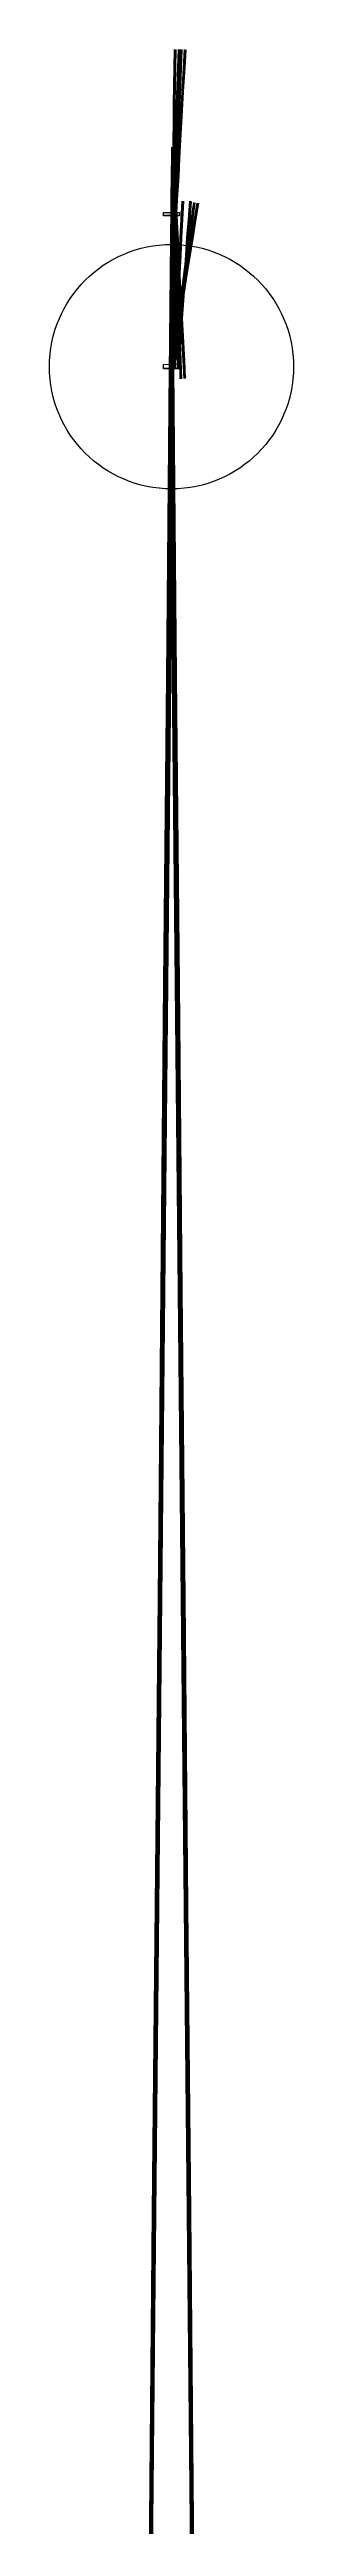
# Model space of a CAD drawing. Header units: millimetres. Extents: x -29796 to 3026657, y -20226 to 3023372.
# Drawn here: x -28259 to -26759, y 13300 to 28496 of the extents above; entities that cross this region are included whole.
import ezdxf

# ---------------------------------------------------------------- set-up
doc = ezdxf.new("R2010")
doc.units = ezdxf.units.MM
for name, color, linetype in [('input_beam', 255, 'Continuous'), ('input_beam_width', 255, 'Continuous'), ('main_beam', 1, 'Continuous'), ('main_beam_width', 6, 'Continuous'), ('Mirrors', 255, 'Continuous'), ('stray_beam', 3, 'Continuous'), ('stray_beam_width', 4, 'Continuous'), ('text', 255, 'Continuous'), ('Vacuum', 255, 'Continuous')]:
    doc.layers.add(name, color=color, linetype=linetype)

msp = doc.modelspace()

# ---------------------------------------------------------------- linework, layer by layer
at = {"layer": 'input_beam'}
for p, q in [((-27500, 27496), (-27494, 27896)), ((-27509, 26566), (-27500, 27476)), ((-27500, 27476), (-27500, 27496)), ((-27509, 26566), (-27509, 26596)), ((-27509, 26536), (-27759, 137)), ((-27509, 26536), (-27509, 26566)), ((-27259, 137), (-27509, 26536))]:
    msp.add_line(p, q, dxfattribs=at)
at = {"layer": 'input_beam_width'}
for points in [[(-27512, 27496), (-27512, 27540), (-27511, 27585), (-27511, 27629), (-27510, 27674), (-27509, 27718), (-27509, 27762), (-27508, 27807), (-27508, 27851), (-27507, 27896)], [(-27487, 27496), (-27487, 27540), (-27486, 27585), (-27485, 27629), (-27485, 27673), (-27484, 27718), (-27484, 27762), (-27483, 27807), (-27482, 27851), (-27482, 27896)], [(-27521, 26565), (-27520, 26666), (-27519, 26767), (-27518, 26869), (-27517, 26970), (-27516, 27071), (-27515, 27172), (-27514, 27273), (-27513, 27374), (-27512, 27476)], [(-27512, 27476), (-27512, 27478), (-27512, 27480), (-27512, 27482), (-27512, 27485), (-27512, 27487), (-27512, 27489), (-27512, 27491), (-27512, 27493), (-27512, 27496)], [(-27497, 26566), (-27496, 26667), (-27495, 26768), (-27494, 26869), (-27493, 26970), (-27492, 27071), (-27491, 27172), (-27490, 27274), (-27489, 27375), (-27487, 27476)], [(-27487, 27476), (-27487, 27478), (-27487, 27480), (-27487, 27482), (-27487, 27485), (-27487, 27487), (-27487, 27489), (-27487, 27491), (-27487, 27494), (-27487, 27496)], [(-27521, 26565), (-27521, 26568), (-27521, 26572), (-27521, 26575), (-27521, 26579), (-27521, 26582), (-27521, 26585), (-27521, 26589), (-27521, 26592), (-27521, 26596)], [(-27497, 26566), (-27497, 26569), (-27497, 26573), (-27497, 26576), (-27497, 26579), (-27497, 26582), (-27497, 26586), (-27497, 26589), (-27497, 26592), (-27497, 26595)], [(-27521, 26536), (-27538, 24650), (-27556, 22765), (-27573, 20880), (-27590, 18995), (-27608, 17110), (-27625, 15225), (-27642, 13339), (-27660, 11454), (-27677, 9569), (-27695, 7684), (-27712, 5799), (-27730, 3914), (-27748, 2029), (-27765, 143)], [(-27497, 26536), (-27515, 24650), (-27534, 22763), (-27552, 20877), (-27571, 18991), (-27589, 17105), (-27607, 15219), (-27626, 13333), (-27644, 11447), (-27662, 9561), (-27681, 7675), (-27699, 5789), (-27717, 3903), (-27735, 2017), (-27753, 130)], [(-27521, 26536), (-27521, 26539), (-27521, 26542), (-27521, 26545), (-27521, 26549), (-27521, 26552), (-27521, 26555), (-27521, 26559), (-27521, 26562), (-27521, 26565)], [(-27265, 131), (-27283, 2017), (-27301, 3903), (-27319, 5789), (-27338, 7675), (-27356, 9561), (-27374, 11447), (-27392, 13333), (-27411, 15219), (-27429, 17105), (-27447, 18991), (-27466, 20877), (-27484, 22763), (-27503, 24650), (-27521, 26536)], [(-27497, 26536), (-27497, 26539), (-27497, 26542), (-27497, 26546), (-27497, 26549), (-27497, 26553), (-27497, 26556), (-27497, 26559), (-27497, 26563), (-27497, 26566)], [(-27253, 143), (-27270, 2029), (-27288, 3914), (-27306, 5799), (-27323, 7684), (-27341, 9569), (-27358, 11454), (-27376, 13340), (-27393, 15225), (-27411, 17110), (-27428, 18995), (-27445, 20880), (-27462, 22765), (-27480, 24650), (-27497, 26536)]]:
    msp.add_lwpolyline(points, dxfattribs=at)
at = {"layer": 'main_beam'}
for p, q in [((-27509, 26536), (-27759, 137)), ((-27759, 137), (-27509, 26536)), ((-27259, 137), (-27509, 26536)), ((-27509, 26536), (-27259, 137))]:
    msp.add_line(p, q, dxfattribs=at)
at = {"layer": 'main_beam_width'}
for points in [[(-27521, 26536), (-27538, 24650), (-27556, 22764), (-27573, 20879), (-27590, 18993), (-27608, 17108), (-27625, 15222), (-27642, 13336), (-27660, 11451), (-27677, 9565), (-27695, 7679), (-27712, 5794), (-27730, 3908), (-27748, 2023), (-27765, 137)], [(-27765, 143), (-27748, 2029), (-27730, 3914), (-27712, 5799), (-27695, 7684), (-27677, 9569), (-27660, 11454), (-27642, 13339), (-27625, 15225), (-27608, 17110), (-27590, 18995), (-27573, 20880), (-27556, 22765), (-27538, 24650), (-27521, 26536)], [(-27497, 26536), (-27516, 24650), (-27534, 22764), (-27552, 20879), (-27571, 18993), (-27589, 17108), (-27608, 15222), (-27626, 13336), (-27644, 11451), (-27662, 9565), (-27681, 7679), (-27699, 5794), (-27717, 3908), (-27735, 2022), (-27753, 137)], [(-27753, 130), (-27735, 2017), (-27717, 3903), (-27699, 5789), (-27681, 7675), (-27662, 9561), (-27644, 11447), (-27626, 13333), (-27607, 15219), (-27589, 17105), (-27571, 18991), (-27552, 20877), (-27534, 22763), (-27515, 24650), (-27497, 26536)], [(-27266, 130), (-27283, 2017), (-27301, 3903), (-27319, 5789), (-27338, 7675), (-27356, 9561), (-27374, 11447), (-27392, 13333), (-27411, 15219), (-27429, 17105), (-27447, 18991), (-27466, 20877), (-27484, 22763), (-27503, 24650), (-27521, 26536)], [(-27521, 26536), (-27503, 24650), (-27484, 22764), (-27466, 20879), (-27447, 18993), (-27429, 17108), (-27411, 15222), (-27392, 13336), (-27374, 11451), (-27356, 9565), (-27338, 7679), (-27319, 5794), (-27301, 3908), (-27283, 2023), (-27266, 137)], [(-27253, 143), (-27271, 2029), (-27288, 3914), (-27306, 5799), (-27323, 7684), (-27341, 9569), (-27358, 11454), (-27376, 13339), (-27393, 15225), (-27411, 17110), (-27428, 18995), (-27445, 20880), (-27463, 22765), (-27480, 24650), (-27497, 26536)], [(-27497, 26536), (-27480, 24650), (-27462, 22764), (-27445, 20879), (-27428, 18993), (-27411, 17108), (-27393, 15222), (-27376, 13336), (-27358, 11451), (-27341, 9565), (-27323, 7679), (-27306, 5794), (-27288, 3908), (-27270, 2023), (-27253, 137)]]:
    msp.add_lwpolyline(points, dxfattribs=at)
at = {"layer": 'Mirrors'}
for p, q in [((-27559, 27495), (-27459, 27496)), ((-27559, 27476), (-27559, 27495)), ((-27459, 27478), (-27559, 27478)), ((-27459, 27476), (-27559, 27476)), ((-27459, 27496), (-27459, 27476)), ((-27559, 26563), (-27459, 26568)), ((-27559, 26536), (-27559, 26563)), ((-27459, 26539), (-27559, 26539)), ((-27459, 26568), (-27459, 26536))]:
    msp.add_line(p, q, dxfattribs=at)
msp.add_lwpolyline([(-27459, 26536), (-27461, 26536), (-27462, 26536), (-27464, 26536), (-27466, 26536), (-27468, 26536), (-27469, 26536), (-27471, 26536), (-27473, 26536), (-27475, 26536), (-27476, 26536), (-27478, 26536), (-27480, 26536), (-27481, 26536), (-27483, 26536), (-27485, 26536), (-27487, 26536), (-27488, 26536), (-27490, 26536), (-27492, 26536), (-27494, 26536), (-27495, 26536), (-27497, 26536), (-27499, 26536), (-27500, 26536), (-27502, 26536), (-27504, 26536), (-27506, 26536), (-27507, 26536), (-27509, 26536), (-27509, 26536), (-27511, 26536), (-27512, 26536), (-27514, 26536), (-27516, 26536), (-27518, 26536), (-27519, 26536), (-27521, 26536), (-27523, 26536), (-27525, 26536), (-27526, 26536), (-27528, 26536), (-27530, 26536), (-27531, 26536), (-27533, 26536), (-27535, 26536), (-27537, 26536), (-27538, 26536), (-27540, 26536), (-27542, 26536), (-27544, 26536), (-27545, 26536), (-27547, 26536), (-27549, 26536), (-27550, 26536), (-27552, 26536), (-27554, 26536), (-27556, 26536), (-27557, 26536), (-27559, 26536)], dxfattribs=at)
at = {"layer": 'stray_beam'}
for p, q in [((-27500, 27496), (-27486, 28496)), ((-27499, 27496), (-27463, 28495)), ((-27482, 27496), (-27449, 28495)), ((-27480, 27496), (-27425, 28494)), ((-27504, 26566), (-27368, 27556)), ((-27503, 26566), (-27347, 27554)), ((-27490, 26566), (-27439, 27565)), ((-27467, 26567), (-27392, 27565)), ((-27509, 26566), (-27500, 27476)), ((-27509, 26566), (-27482, 27476)), ((-27500, 27476), (-27500, 27496)), ((-27500, 27496), (-27499, 27476)), ((-27500, 27476), (-27491, 26566)), ((-27499, 27476), (-27499, 27496)), ((-27499, 27476), (-27470, 26567)), ((-27482, 27476), (-27482, 27496)), ((-27482, 27496), (-27481, 27476)), ((-27482, 27476), (-27453, 26476)), ((-27481, 27476), (-27480, 27496)), ((-27481, 27476), (-27429, 26477)), ((-27509, 26536), (-27759, 137)), ((-27509, 26536), (-27509, 26566)), ((-27509, 26566), (-27507, 26536)), ((-27509, 26536), (-27509, 26566)), ((-27509, 26566), (-27506, 26536)), ((-27259, 137), (-27509, 26536)), ((-27507, 26536), (-27504, 26566)), ((-27506, 26536), (-27503, 26566)), ((-27491, 26566), (-27490, 26536)), ((-27490, 26536), (-27490, 26566)), ((-27470, 26567), (-27468, 26536)), ((-27468, 26536), (-27467, 26567))]:
    msp.add_line(p, q, dxfattribs=at)
at = {"layer": 'stray_beam_width'}
for points in [[(-27505, 27496), (-27503, 27607), (-27502, 27718), (-27500, 27829), (-27499, 27940), (-27497, 28051), (-27496, 28162), (-27494, 28273), (-27493, 28385), (-27491, 28496)], [(-27504, 27496), (-27500, 27607), (-27496, 27718), (-27492, 27829), (-27488, 27940), (-27484, 28051), (-27479, 28162), (-27475, 28273), (-27471, 28384), (-27467, 28495)], [(-27495, 27496), (-27494, 27607), (-27492, 27718), (-27491, 27829), (-27489, 27940), (-27488, 28051), (-27486, 28162), (-27485, 28273), (-27483, 28384), (-27481, 28496)], [(-27494, 27496), (-27490, 27607), (-27486, 27718), (-27482, 27829), (-27478, 27940), (-27474, 28051), (-27470, 28162), (-27466, 28273), (-27462, 28384), (-27458, 28495)], [(-27487, 27496), (-27483, 27607), (-27479, 27718), (-27476, 27829), (-27472, 27940), (-27469, 28051), (-27465, 28162), (-27461, 28273), (-27458, 28384), (-27454, 28495)], [(-27485, 27496), (-27479, 27607), (-27473, 27718), (-27467, 27829), (-27461, 27940), (-27454, 28051), (-27448, 28162), (-27442, 28273), (-27436, 28384), (-27430, 28495)], [(-27477, 27496), (-27474, 27607), (-27470, 27718), (-27466, 27829), (-27463, 27940), (-27459, 28051), (-27455, 28162), (-27452, 28273), (-27448, 28384), (-27444, 28495)], [(-27476, 27496), (-27470, 27607), (-27463, 27718), (-27457, 27829), (-27451, 27940), (-27445, 28050), (-27439, 28161), (-27433, 28272), (-27426, 28383), (-27420, 28494)], [(-27509, 26566), (-27494, 26676), (-27479, 26786), (-27463, 26896), (-27448, 27006), (-27433, 27116), (-27418, 27227), (-27403, 27337), (-27388, 27447), (-27372, 27557)], [(-27508, 26566), (-27490, 26676), (-27473, 26785), (-27456, 26895), (-27439, 27005), (-27421, 27115), (-27404, 27225), (-27387, 27335), (-27369, 27445), (-27352, 27554)], [(-27500, 26566), (-27485, 26676), (-27469, 26786), (-27454, 26896), (-27439, 27006), (-27424, 27116), (-27408, 27226), (-27393, 27336), (-27378, 27446), (-27363, 27556)], [(-27499, 26566), (-27481, 26676), (-27464, 26785), (-27447, 26895), (-27429, 27005), (-27412, 27114), (-27394, 27224), (-27377, 27334), (-27360, 27443), (-27342, 27553)], [(-27494, 26566), (-27489, 26677), (-27483, 26788), (-27478, 26899), (-27472, 27010), (-27466, 27121), (-27461, 27232), (-27455, 27343), (-27450, 27454), (-27444, 27565)], [(-27485, 26567), (-27479, 26678), (-27473, 26789), (-27468, 26899), (-27462, 27010), (-27456, 27121), (-27450, 27232), (-27445, 27343), (-27439, 27454), (-27433, 27565)], [(-27472, 26567), (-27464, 26678), (-27455, 26789), (-27447, 26900), (-27439, 27011), (-27430, 27122), (-27422, 27232), (-27414, 27343), (-27405, 27454), (-27397, 27565)], [(-27462, 26568), (-27454, 26678), (-27446, 26789), (-27437, 26900), (-27429, 27011), (-27420, 27121), (-27412, 27232), (-27403, 27343), (-27395, 27453), (-27386, 27564)], [(-27514, 26565), (-27513, 26667), (-27512, 26768), (-27511, 26869), (-27510, 26970), (-27509, 27071), (-27508, 27172), (-27507, 27273), (-27506, 27375), (-27505, 27476)], [(-27513, 26565), (-27510, 26667), (-27507, 26768), (-27505, 26869), (-27502, 26970), (-27499, 27071), (-27496, 27172), (-27493, 27273), (-27490, 27375), (-27487, 27476)], [(-27505, 27476), (-27505, 27478), (-27505, 27480), (-27505, 27482), (-27505, 27485), (-27505, 27487), (-27505, 27489), (-27505, 27491), (-27505, 27493), (-27505, 27496)], [(-27505, 27496), (-27505, 27493), (-27504, 27491), (-27504, 27489), (-27504, 27487), (-27504, 27485), (-27504, 27482), (-27504, 27480), (-27504, 27478), (-27504, 27476)], [(-27505, 26566), (-27504, 26667), (-27503, 26768), (-27502, 26869), (-27501, 26970), (-27500, 27071), (-27499, 27172), (-27498, 27273), (-27497, 27375), (-27495, 27476)], [(-27505, 27476), (-27504, 27375), (-27503, 27274), (-27502, 27173), (-27501, 27071), (-27500, 26970), (-27499, 26869), (-27498, 26768), (-27497, 26667), (-27496, 26566)], [(-27504, 27476), (-27504, 27478), (-27504, 27480), (-27504, 27482), (-27504, 27485), (-27504, 27487), (-27504, 27489), (-27504, 27491), (-27504, 27493), (-27504, 27496)], [(-27504, 27476), (-27501, 27375), (-27498, 27274), (-27494, 27173), (-27491, 27072), (-27488, 26971), (-27484, 26870), (-27481, 26769), (-27478, 26668), (-27474, 26567)], [(-27504, 26566), (-27501, 26667), (-27498, 26768), (-27495, 26869), (-27493, 26970), (-27490, 27071), (-27487, 27172), (-27484, 27273), (-27481, 27375), (-27478, 27476)], [(-27495, 27476), (-27495, 27478), (-27495, 27480), (-27495, 27482), (-27495, 27485), (-27495, 27487), (-27495, 27489), (-27495, 27491), (-27495, 27494), (-27495, 27496)], [(-27495, 27496), (-27495, 27494), (-27495, 27491), (-27495, 27489), (-27495, 27487), (-27495, 27485), (-27495, 27482), (-27495, 27480), (-27495, 27478), (-27495, 27476)], [(-27495, 27476), (-27495, 27478), (-27495, 27480), (-27495, 27482), (-27495, 27485), (-27495, 27487), (-27495, 27489), (-27495, 27491), (-27494, 27494), (-27494, 27496)], [(-27495, 27476), (-27494, 27375), (-27493, 27274), (-27492, 27173), (-27491, 27072), (-27490, 26971), (-27489, 26870), (-27488, 26769), (-27487, 26668), (-27486, 26567)], [(-27495, 27476), (-27492, 27375), (-27488, 27274), (-27485, 27173), (-27481, 27072), (-27478, 26971), (-27475, 26870), (-27471, 26769), (-27468, 26668), (-27465, 26568)], [(-27487, 27476), (-27487, 27478), (-27487, 27480), (-27487, 27482), (-27487, 27485), (-27487, 27487), (-27487, 27489), (-27487, 27491), (-27487, 27494), (-27487, 27496)], [(-27487, 27496), (-27486, 27494), (-27486, 27491), (-27486, 27489), (-27486, 27487), (-27486, 27485), (-27486, 27482), (-27486, 27480), (-27486, 27478), (-27486, 27476)], [(-27487, 27476), (-27484, 27365), (-27481, 27253), (-27477, 27142), (-27474, 27031), (-27471, 26920), (-27468, 26809), (-27464, 26698), (-27461, 26587), (-27458, 26476)], [(-27486, 27476), (-27486, 27478), (-27486, 27480), (-27486, 27482), (-27486, 27485), (-27485, 27487), (-27485, 27489), (-27485, 27491), (-27485, 27494), (-27485, 27496)], [(-27486, 27476), (-27480, 27365), (-27474, 27254), (-27469, 27143), (-27463, 27032), (-27457, 26921), (-27451, 26810), (-27446, 26699), (-27440, 26588), (-27434, 26477)], [(-27478, 27476), (-27478, 27478), (-27478, 27480), (-27478, 27482), (-27478, 27485), (-27477, 27487), (-27477, 27489), (-27477, 27491), (-27477, 27494), (-27477, 27496)], [(-27478, 27476), (-27474, 27365), (-27471, 27254), (-27468, 27143), (-27465, 27031), (-27461, 26920), (-27458, 26809), (-27455, 26698), (-27452, 26587), (-27448, 26476)], [(-27477, 27496), (-27477, 27494), (-27477, 27491), (-27477, 27489), (-27477, 27487), (-27477, 27485), (-27477, 27482), (-27477, 27480), (-27477, 27478), (-27477, 27476)], [(-27477, 27476), (-27476, 27478), (-27476, 27480), (-27476, 27482), (-27476, 27485), (-27476, 27487), (-27476, 27489), (-27476, 27491), (-27476, 27494), (-27476, 27496)], [(-27477, 27476), (-27471, 27365), (-27465, 27254), (-27459, 27143), (-27453, 27032), (-27448, 26921), (-27442, 26810), (-27436, 26699), (-27430, 26588), (-27425, 26477)], [(-27514, 26536), (-27531, 24650), (-27549, 22764), (-27566, 20879), (-27584, 18993), (-27602, 17108), (-27619, 15222), (-27637, 13336), (-27655, 11451), (-27673, 9565), (-27690, 7679), (-27708, 5794), (-27726, 3908), (-27744, 2023), (-27761, 137)], [(-27505, 26536), (-27523, 24650), (-27541, 22764), (-27559, 20879), (-27577, 18993), (-27595, 17108), (-27613, 15222), (-27631, 13336), (-27649, 11451), (-27667, 9565), (-27685, 7679), (-27703, 5794), (-27721, 3908), (-27739, 2023), (-27757, 137)], [(-27514, 26536), (-27514, 26539), (-27514, 26542), (-27514, 26546), (-27514, 26549), (-27514, 26552), (-27514, 26555), (-27514, 26559), (-27514, 26562), (-27514, 26565)], [(-27514, 26565), (-27514, 26562), (-27513, 26559), (-27513, 26555), (-27513, 26552), (-27512, 26549), (-27512, 26546), (-27512, 26542), (-27512, 26539), (-27511, 26536)], [(-27514, 26536), (-27513, 26539), (-27513, 26542), (-27513, 26546), (-27513, 26549), (-27513, 26552), (-27513, 26556), (-27513, 26559), (-27513, 26562), (-27513, 26565)], [(-27261, 135), (-27279, 2020), (-27297, 3906), (-27315, 5792), (-27333, 7678), (-27351, 9564), (-27369, 11449), (-27387, 13335), (-27405, 15221), (-27423, 17107), (-27441, 18992), (-27459, 20878), (-27477, 22764), (-27495, 24650), (-27514, 26536)], [(-27513, 26565), (-27513, 26562), (-27513, 26559), (-27512, 26556), (-27512, 26552), (-27512, 26549), (-27511, 26546), (-27511, 26542), (-27511, 26539), (-27511, 26536)], [(-27511, 26536), (-27511, 26539), (-27511, 26542), (-27511, 26546), (-27510, 26549), (-27510, 26552), (-27510, 26556), (-27510, 26559), (-27509, 26562), (-27509, 26566)], [(-27511, 26536), (-27510, 26539), (-27510, 26542), (-27510, 26546), (-27509, 26549), (-27509, 26552), (-27509, 26556), (-27508, 26559), (-27508, 26562), (-27508, 26566)], [(-27505, 26536), (-27505, 26539), (-27505, 26542), (-27505, 26546), (-27505, 26549), (-27505, 26552), (-27505, 26556), (-27505, 26559), (-27505, 26562), (-27505, 26566)], [(-27505, 26566), (-27505, 26562), (-27504, 26559), (-27504, 26556), (-27504, 26552), (-27504, 26549), (-27503, 26546), (-27503, 26542), (-27503, 26539), (-27502, 26536)], [(-27505, 26536), (-27505, 26539), (-27505, 26542), (-27505, 26546), (-27504, 26549), (-27504, 26552), (-27504, 26556), (-27504, 26559), (-27504, 26562), (-27504, 26566)], [(-27257, 139), (-27275, 2025), (-27292, 3910), (-27310, 5796), (-27328, 7681), (-27346, 9567), (-27363, 11452), (-27381, 13337), (-27399, 15223), (-27416, 17108), (-27434, 18994), (-27452, 20879), (-27469, 22765), (-27487, 24650), (-27505, 26536)], [(-27504, 26566), (-27504, 26562), (-27504, 26559), (-27503, 26556), (-27503, 26552), (-27503, 26549), (-27502, 26546), (-27502, 26542), (-27502, 26539), (-27502, 26536)], [(-27502, 26536), (-27502, 26539), (-27502, 26542), (-27502, 26546), (-27501, 26549), (-27501, 26553), (-27501, 26556), (-27501, 26559), (-27500, 26563), (-27500, 26566)], [(-27502, 26536), (-27501, 26539), (-27501, 26542), (-27501, 26546), (-27500, 26549), (-27500, 26553), (-27500, 26556), (-27499, 26559), (-27499, 26563), (-27499, 26566)], [(-27496, 26566), (-27496, 26563), (-27496, 26559), (-27495, 26556), (-27495, 26553), (-27495, 26549), (-27495, 26546), (-27495, 26542), (-27495, 26539), (-27495, 26536)], [(-27495, 26536), (-27495, 26539), (-27495, 26542), (-27495, 26546), (-27495, 26549), (-27495, 26553), (-27495, 26556), (-27495, 26559), (-27494, 26563), (-27494, 26566)], [(-27486, 26567), (-27486, 26563), (-27486, 26560), (-27486, 26556), (-27486, 26553), (-27486, 26549), (-27486, 26546), (-27486, 26543), (-27485, 26539), (-27485, 26536)], [(-27485, 26536), (-27485, 26539), (-27485, 26543), (-27485, 26546), (-27485, 26549), (-27485, 26553), (-27485, 26556), (-27485, 26560), (-27485, 26563), (-27485, 26567)], [(-27474, 26567), (-27474, 26564), (-27474, 26560), (-27474, 26557), (-27474, 26553), (-27474, 26550), (-27474, 26546), (-27473, 26543), (-27473, 26539), (-27473, 26536)], [(-27473, 26536), (-27473, 26539), (-27473, 26543), (-27473, 26546), (-27473, 26550), (-27473, 26553), (-27472, 26557), (-27472, 26560), (-27472, 26564), (-27472, 26567)], [(-27465, 26568), (-27465, 26564), (-27465, 26560), (-27464, 26557), (-27464, 26553), (-27464, 26550), (-27464, 26546), (-27464, 26543), (-27464, 26539), (-27464, 26536)], [(-27464, 26536), (-27463, 26539), (-27463, 26543), (-27463, 26546), (-27463, 26550), (-27463, 26553), (-27463, 26557), (-27463, 26561), (-27463, 26564), (-27462, 26568)]]:
    msp.add_lwpolyline(points, dxfattribs=at)
at = {"layer": 'Vacuum'}
msp.add_circle((-27509, 26550), 750, dxfattribs=at)

# ---------------------------------------------------------------- texts
at = {"layer": 'text'}
for s, height, p in [('MCeWindow:t1 P=1.28E+00 ', 1, (-27487, 28486)), ('MCeWindow:t2 P=1.28E-03 ', 1, (-27464, 28485)), ('MCeWindow:t1 P=1.28E+00 ', 1, (-27451, 28485)), ('MCeWindow:t2 P=1.28E-03 ', 1, (-27427, 28484)), ('MCe:r2 P=1.57E-01 ', 1, (-27440, 27555)), ('MCe:r2 P=1.27E-01 ', 1, (-27394, 27555)), ('MCe:t2 P=1.58E-03 ', 1, (-27370, 27547)), ('MCe:t2 P=1.58E-03 ', 1, (-27350, 27544)), ('MCeWindow', 5, (-27532, 27483)), ('MCeWindow:s1 P=1.42E+00 ', 1, (-27501, 27486)), ('MCe:t1 P=1.58E+00 ', 1, (-27501, 27466)), ('MCeWindow:s3 P=1.42E-03 ', 1, (-27500, 27486)), ('MCeWindow:s2 P=1.42E-01 ', 1, (-27499, 27486)), ('MCe:t1 P=1.58E+00 ', 1, (-27484, 27466)), ('MCeWindow:s1 P=1.42E+00 ', 1, (-27483, 27486)), ('MCeWindow:s3 P=1.42E-03 ', 1, (-27482, 27486)), ('MCeWindow:s2 P=1.42E-01 ', 1, (-27481, 27486)), ('MCe', 7.5, (-27520, 26547)), ('MCe:s1 P=1.58E+00 ', 1, (-27510, 26556)), ('MCe:s1 P=1.58E+00 ', 1, (-27510, 26556)), ('MCo:r1 P=9.38E-01 ', 1, (-27510, 26526)), ('MCo:r1 P=1.58E+04 ', 1, (-27510, 26526)), ('MCi:r1 P=1.58E+04 ', 1, (-27510, 26526)), ('MCe:s2 P=1.58E-03 ', 1, (-27507, 26546)), ('MCe:s3 P=1.58E-03 ', 1, (-27506, 26556)), ('MCe:s2 P=1.58E-03 ', 1, (-27506, 26546)), ('MCe:s3 P=1.58E-03 ', 1, (-27505, 26556)), ('MCe:s2 P=1.57E-01 ', 1, (-27491, 26556)), ('MCeWindow:r1 P=1.58E-01 ', 1, (-27490, 26576)), ('MCe:s1 P=1.57E-01 ', 1, (-27489, 26546)), ('MCeWindow:r2 P=1.28E-01 ', 1, (-27469, 26577)), ('MCe:s2 P=1.27E-01 ', 1, (-27469, 26557)), ('MCe:s1 P=1.28E-01 ', 1, (-27468, 26546)), ('MCeWindow:r1 P=1.58E-01 ', 1, (-27453, 26486)), ('MCeWindow:r2 P=1.28E-01 ', 1, (-27429, 26487))]:
    msp.add_text(s, height=height, dxfattribs=at).set_placement(p)

doc.saveas('drawing.dxf')
